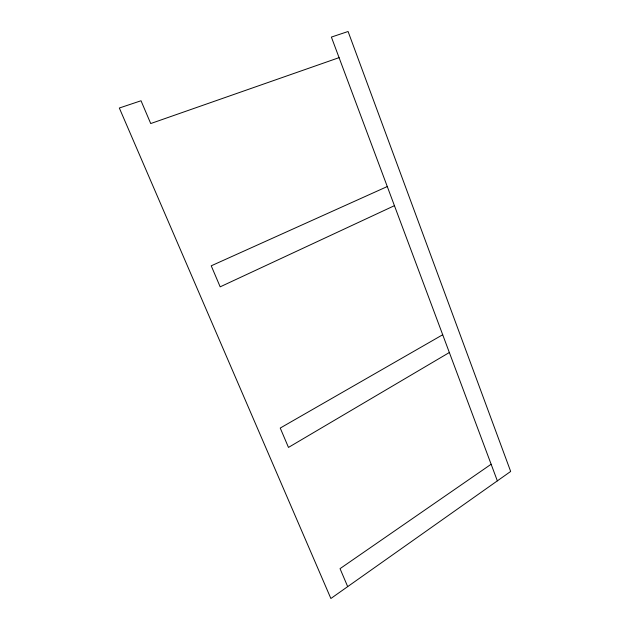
<?xml version="1.0" encoding="UTF-8"?>
<svg xmlns="http://www.w3.org/2000/svg" width="630" height="630" viewBox="0 0 630 630"><rect width="100%" height="100%" fill="white"/><g stroke="black" fill="none" stroke-linecap="round" stroke-linejoin="round"><path stroke-width="0.94" d="M491.132 464.239L340.043 568.654L347.689 586.624M449.348 352.517L288.477 447.418L280.24 428.053L442.701 334.75M394.435 205.671L220.177 286.839L211.231 265.813L387.277 186.543M339.074 57.645L150.72 123.551L141.025 100.761L119.33 108.021L330.876 598.5L510.67 471.453L348.083 31.5L331.38 37.083L497.353 480.871"/></g></svg>
